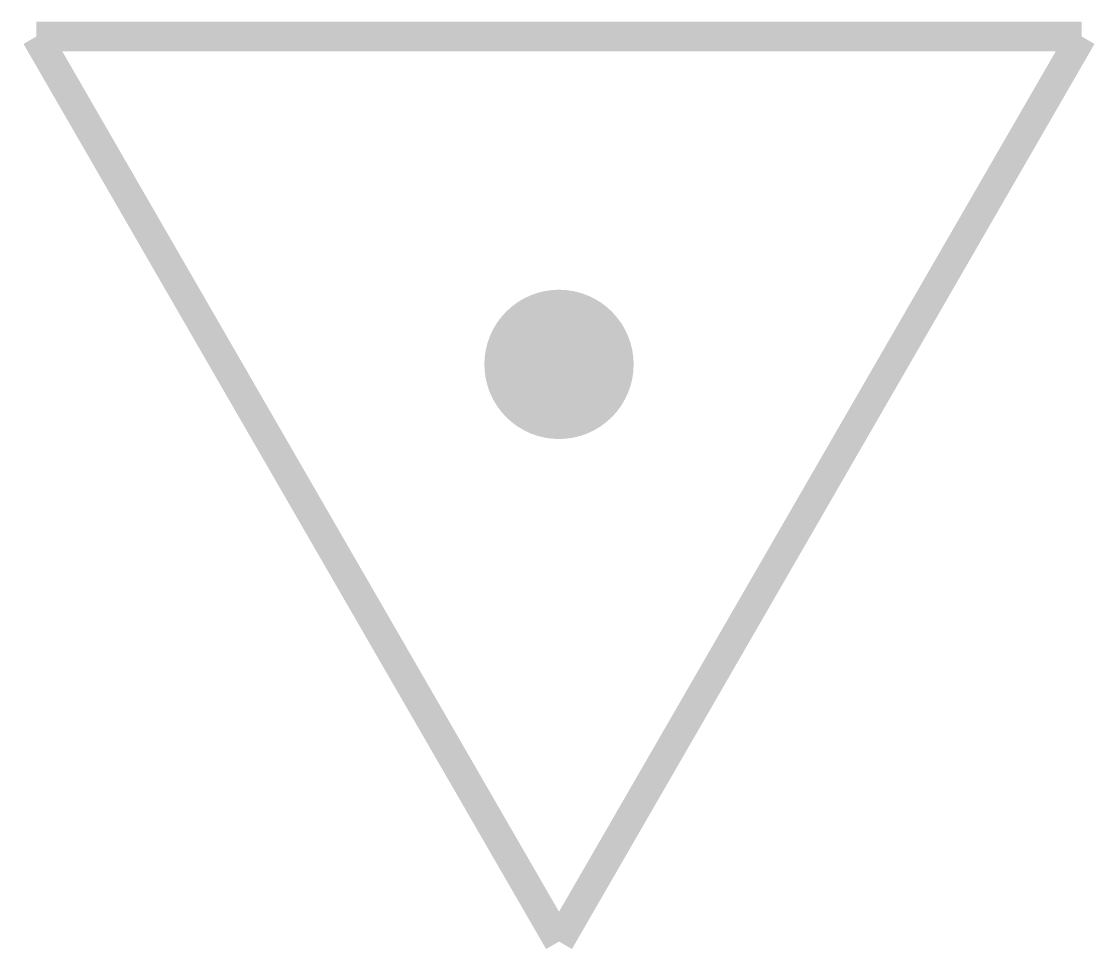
# Model space of a CAD drawing. Extents: x -0.01 to 3.59, y -0.01 to 3.12.
import ezdxf

# ---------------------------------------------------------------- set-up
doc = ezdxf.new("R2010")
doc.units = 0
doc.header["$MEASUREMENT"] = 0
doc.layers.get('0').update_dxf_attribs({"linetype": 'CONTINUOUS'})

msp = doc.modelspace()

# ---------------------------------------------------------------- linework, layer by layer
at = {"const_width": 0.1}
for points in [[(0.0411, 3.0683), (3.5411, 3.0683)], [(1.7911, 0.0372), (0.0411, 3.0683)], [(1.7911, 0.0372), (3.5411, 3.0683)]]:
    msp.add_lwpolyline(points, dxfattribs=at)
at = {"const_width": 0.25}
msp.add_lwpolyline([(1.6661, 1.9701, 1), (1.9161, 1.9701, 1)], format="xyb", close=True, dxfattribs=at)

doc.saveas('drawing.dxf')
